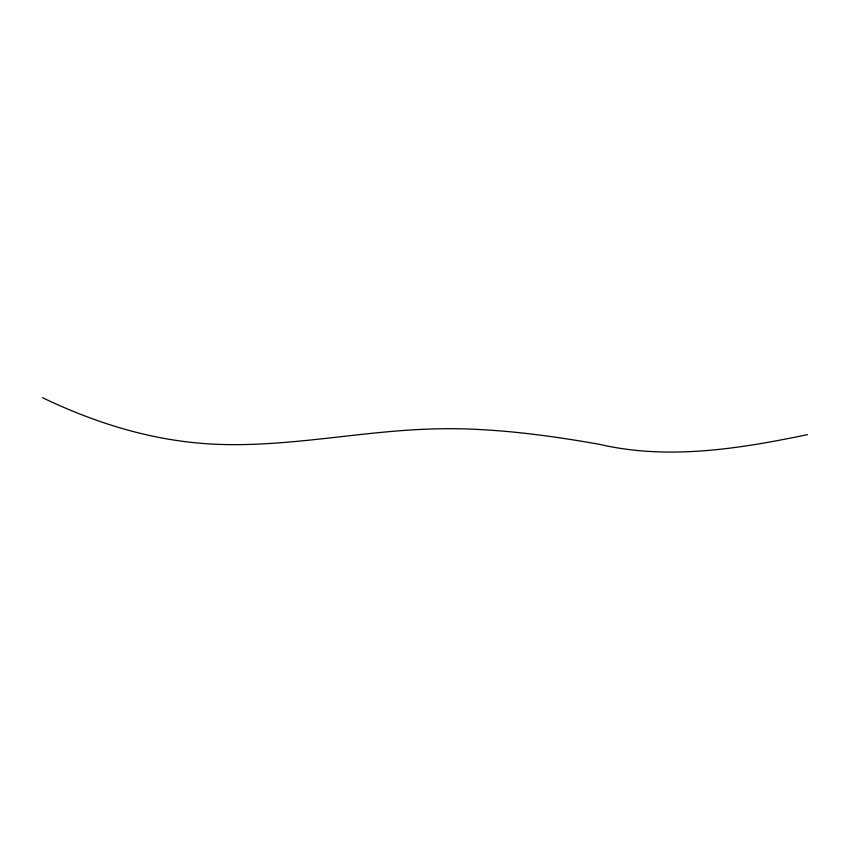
<?xml version="1.0" encoding="UTF-8"?>
<svg xmlns="http://www.w3.org/2000/svg" width="850" height="850" viewBox="0 0 850 850"><rect width="100%" height="100%" fill="white"/><g stroke="black" fill="none" stroke-linecap="round" stroke-linejoin="round"><path stroke-width="1.27" d="M807.5 434.647C739.372 448.768 668.196 460.349 599.303 444.295C555.411 436.507 511.094 430.44 466.491 428.953A530.442 530.442 0 0 0 440.47 428.783C363.736 429.856 287.98 448.194 211.087 444.04A398.99 398.99 0 0 1 161.171 437.867C119.988 430.047 80.24 415.809 42.5 397.694"/></g></svg>
